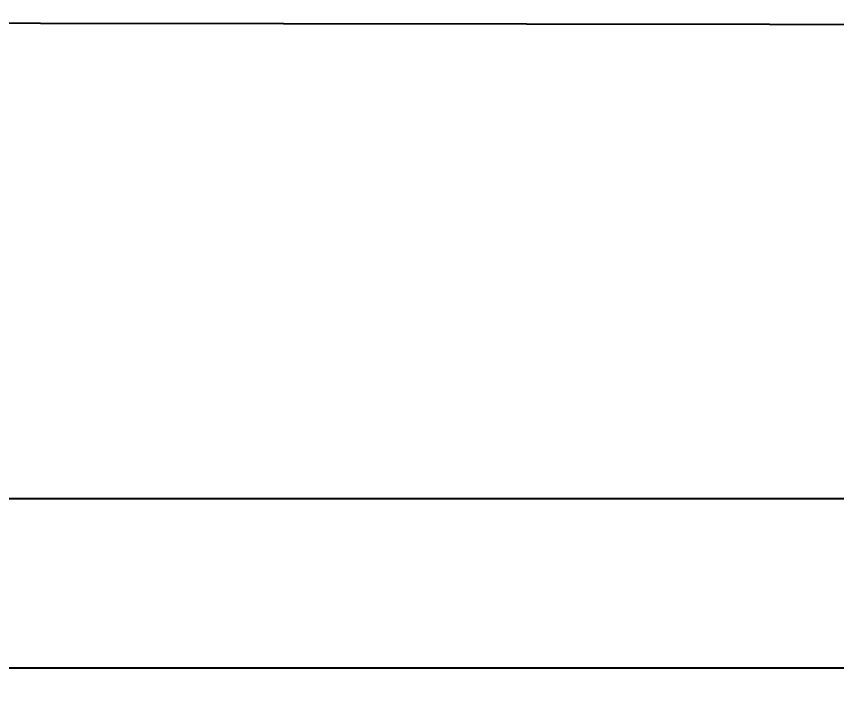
# Model space of a CAD drawing. Extents: x 780 to 1278, y 406 to 602.
# Drawn here: x 1034.08 to 1077.22, y 565.89 to 601.9 of the extents above; entities that cross this region are included whole.
import ezdxf

# ---------------------------------------------------------------- set-up
doc = ezdxf.new("R2010")
doc.units = 0
doc.header["$MEASUREMENT"] = 0
doc.layers.get('0').update_dxf_attribs({"linetype": 'CONTINUOUS'})
doc.layers.get('Defpoints').update_dxf_attribs({"linetype": 'CONTINUOUS'})
doc.layers.add('KEEPOUTLAYER', color=6, linetype='CONTINUOUS')
doc.styles.get("Standard").update_dxf_attribs({"font": ''})
doc.styles.get('Standard').set_extended_font_data('SimSun')
doc.dimstyles.get("Standard").update_dxf_attribs({"dimtxt": 0.18, "dimasz": 0.18, "dimexe": 0.18, "dimexo": 0.0625, "dimgap": 0.09, "dimtad": 0, "dimtih": 1, "dimtoh": 1, "dimdec": 4, "dimzin": 0, "dimdsep": 46, "dimtxsty": 'Standard', "dimcen": 0.09, "dimadec": 0, "dimazin": 0, "dimtfac": 1, "dimtdec": 4, "dimtofl": 0, "dimtmove": 0, "dimatfit": 0, "dimfxl": 1, "dimtolj": 1, "dimtzin": 0, "dimarcsym": 0})

# ---------------------------------------------------------------- blocks, each defined once
blk = doc.blocks.new('_Open90')
at = {"color": 0, "linetype": 'ByBlock', "lineweight": -2}
for p, q in [((0, 0), (-1, 0)), ((-0.5, 0.5), (0, 0)), ((0, 0), (-0.5, -0.5))]:
    blk.add_line(p, q, dxfattribs=at)
blk = doc.blocks.new('*D1080')
at = {"color": 0, "linetype": 'Continuous', "lineweight": -2}
for p, q in [((830.938, 567.641), (830.938, 576.695)), ((1166.016, 567.633), (1166.016, 576.695))]:
    blk.add_line(p, q, dxfattribs=at)
at = {"color": 6, "linetype": 'Continuous', "lineweight": -2}
for p, q in [((831.118, 576.515), (996.006, 576.515)), ((1165.836, 576.515), (1000.948, 576.515))]:
    blk.add_line(p, q, dxfattribs=at)
at = {"layer": 'Defpoints', "color": 0, "linetype": 'Continuous'}
for p in [(1166.016, 576.515), (830.938, 567.578), (1166.016, 567.571)]:
    blk.add_point(p, dxfattribs=at)
at = {"color": 6, "linetype": 'Continuous', "lineweight": -2, "xscale": 0.18, "yscale": 0.18, "zscale": 0.18, "rotation": 180}
blk.add_blockref('_Open90', (830.938, 576.515), dxfattribs=at)
at = {"color": 6, "linetype": 'Continuous', "lineweight": -2, "xscale": 0.18, "yscale": 0.18, "zscale": 0.18}
blk.add_blockref('_Open90', (1166.016, 576.515), dxfattribs=at)
at = {"color": 6, "linetype": 'Continuous', "insert": (998.477, 576.515), "char_height": 1.5, "attachment_point": 5}
blk.add_mtext('\\A1;335', dxfattribs=at)

msp = doc.modelspace()

# ---------------------------------------------------------------- linework, layer by layer
at = {"linetype": 'Continuous'}
msp.add_lwpolyline([(779.785, 601.9), (1278.138, 601.216), (1278.138, 405.992), (779.785, 406.511)], close=True, dxfattribs=at)
at = {"layer": 'KEEPOUTLAYER', "const_width": 0.1}
msp.add_lwpolyline([(831.04, 567.611), (1166.04, 567.611)], dxfattribs=at)

# ---------------------------------------------------------------- dimensions: what is measured, and where the dimension line sits
at = {"linetype": 'Continuous'}
dim = msp.add_linear_dim(base=(1166.016, 576.515), p1=(830.938, 567.578), p2=(1166.016, 567.571), dimstyle='Standard', override={"dimtxt": 1.5, "dimgap": 1, "dimdec": 0, "dimblk1": 'Open90', "dimblk2": 'Open90', "dimsah": 1, "dimclrd": 6, "dimclrt": 6, "dimatfit": 3}, dxfattribs=at)
dim.commit()
dim.dimension.update_dxf_attribs({"geometry": '*D1080', "text_midpoint": (998.477, 576.515)})

doc.saveas('drawing.dxf')
